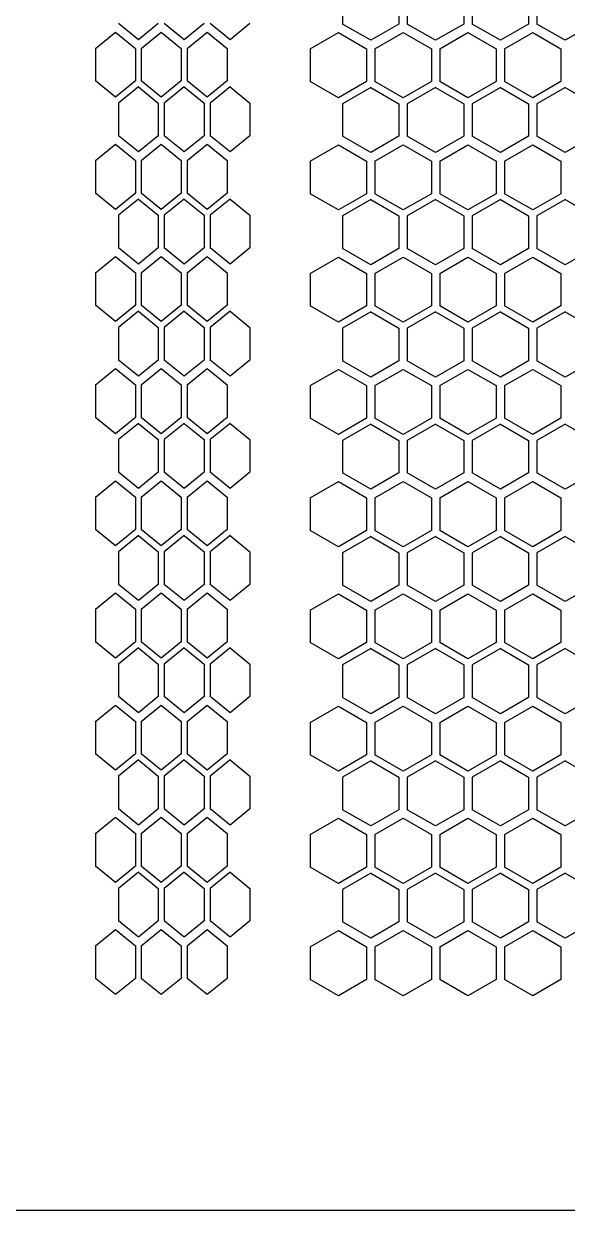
# Model space of a CAD drawing. Header units: millimetres. Extents: x 55614 to 110757, y -66981 to -47484.
# Drawn here: x 78219.4 to 78296.6, y -50499.2 to -50330.8 of the extents above; entities that cross this region are included whole.
import ezdxf

# ---------------------------------------------------------------- set-up
doc = ezdxf.new("R2010")
doc.units = ezdxf.units.MM
doc.layers.add('4215-0412-2-1_0', color=7, linetype='Continuous')
doc.layers.add('THICK', color=7, linetype='Continuous', lineweight=0)

# ---------------------------------------------------------------- blocks, each defined once
blk = doc.blocks.new('RU67I6756')
at = {"layer": '4215-0412-2-1_0', "color": 0, "linetype": 'Continuous'}
for p, q in [((24965.51, 16464.33), (24965.51, 16459.71)), ((24973.52, 16464.33), (24973.52, 16459.71)), ((24974.71, 16464.33), (24974.71, 16459.71)), ((24982.72, 16464.33), (24982.72, 16459.71)), ((24983.91, 16464.33), (24983.91, 16459.71)), ((24991.92, 16464.33), (24991.92, 16459.71)), ((24993.11, 16464.33), (24993.11, 16459.71)), ((24936.53, 16457.47), (24933.7, 16459.78)), ((24939.36, 16459.78), (24936.53, 16457.47)), ((24943.04, 16457.47), (24940.21, 16459.78)), ((24945.86, 16459.78), (24943.04, 16457.47)), ((24949.54, 16457.47), (24946.71, 16459.78)), ((24952.37, 16459.78), (24949.54, 16457.47)), ((24969.52, 16457.4), (24965.51, 16459.71)), ((24973.52, 16459.71), (24969.52, 16457.4)), ((24978.72, 16457.4), (24974.71, 16459.71)), ((24982.72, 16459.71), (24978.72, 16457.4)), ((24987.92, 16457.4), (24983.91, 16459.71)), ((24991.92, 16459.71), (24987.92, 16457.4)), ((24997.12, 16457.4), (24993.11, 16459.71)), ((25001.12, 16459.71), (24997.12, 16457.4)), ((24930.45, 16456.25), (24933.28, 16458.56)), ((24933.28, 16458.56), (24936.11, 16456.25)), ((24936.95, 16456.25), (24939.78, 16458.56)), ((24939.78, 16458.56), (24942.61, 16456.25)), ((24943.46, 16456.25), (24946.29, 16458.56)), ((24946.29, 16458.56), (24949.12, 16456.25)), ((24960.91, 16456.18), (24964.92, 16458.49)), ((24964.92, 16458.49), (24968.92, 16456.18)), ((24970.11, 16456.18), (24974.12, 16458.49)), ((24974.12, 16458.49), (24978.12, 16456.18)), ((24979.31, 16456.18), (24983.32, 16458.49)), ((24983.32, 16458.49), (24987.32, 16456.18)), ((24988.51, 16456.18), (24992.52, 16458.49)), ((24992.52, 16458.49), (24996.52, 16456.18)), ((24930.45, 16456.25), (24930.45, 16451.63)), ((24936.11, 16456.25), (24936.11, 16451.63)), ((24936.95, 16456.25), (24936.95, 16451.63)), ((24942.61, 16456.25), (24942.61, 16451.63)), ((24943.46, 16456.25), (24943.46, 16451.63)), ((24949.12, 16456.25), (24949.12, 16451.63)), ((24960.91, 16456.18), (24960.91, 16451.56)), ((24968.92, 16456.18), (24968.92, 16451.56)), ((24970.11, 16456.18), (24970.11, 16451.56)), ((24978.12, 16456.18), (24978.12, 16451.56)), ((24979.31, 16456.18), (24979.31, 16451.56)), ((24987.32, 16456.18), (24987.32, 16451.56)), ((24988.51, 16456.18), (24988.51, 16451.56)), ((24996.52, 16456.18), (24996.52, 16451.56)), ((24933.28, 16449.32), (24930.45, 16451.63)), ((24936.11, 16451.63), (24933.28, 16449.32)), ((24936.53, 16450.79), (24933.7, 16448.48)), ((24936.53, 16450.79), (24939.36, 16448.48)), ((24939.78, 16449.32), (24936.95, 16451.63)), ((24942.61, 16451.63), (24939.78, 16449.32)), ((24943.04, 16450.79), (24940.21, 16448.48)), ((24943.04, 16450.79), (24945.86, 16448.48)), ((24946.29, 16449.32), (24943.46, 16451.63)), ((24949.12, 16451.63), (24946.29, 16449.32)), ((24949.54, 16450.79), (24946.71, 16448.48)), ((24949.54, 16450.79), (24952.37, 16448.48)), ((24964.92, 16449.25), (24960.91, 16451.56)), ((24968.92, 16451.56), (24964.92, 16449.25)), ((24969.52, 16450.71), (24965.51, 16448.4)), ((24969.52, 16450.71), (24973.52, 16448.4)), ((24974.12, 16449.25), (24970.11, 16451.56)), ((24978.12, 16451.56), (24974.12, 16449.25)), ((24978.72, 16450.71), (24974.71, 16448.4)), ((24978.72, 16450.71), (24982.72, 16448.4)), ((24983.32, 16449.25), (24979.31, 16451.56)), ((24987.32, 16451.56), (24983.32, 16449.25)), ((24987.92, 16450.71), (24983.91, 16448.4)), ((24987.92, 16450.71), (24991.92, 16448.4)), ((24992.52, 16449.25), (24988.51, 16451.56)), ((24996.52, 16451.56), (24992.52, 16449.25)), ((24997.12, 16450.71), (24993.11, 16448.4)), ((24997.12, 16450.71), (25001.12, 16448.4)), ((24933.7, 16448.48), (24933.7, 16443.86)), ((24939.36, 16448.48), (24939.36, 16443.86)), ((24940.21, 16448.48), (24940.21, 16443.86)), ((24945.86, 16448.48), (24945.86, 16443.86)), ((24946.71, 16448.48), (24946.71, 16443.86)), ((24952.37, 16448.48), (24952.37, 16443.86)), ((24965.51, 16448.4), (24965.51, 16443.78)), ((24973.52, 16448.4), (24973.52, 16443.78)), ((24974.71, 16448.4), (24974.71, 16443.78)), ((24982.72, 16448.4), (24982.72, 16443.78)), ((24983.91, 16448.4), (24983.91, 16443.78)), ((24991.92, 16448.4), (24991.92, 16443.78)), ((24993.11, 16448.4), (24993.11, 16443.78)), ((24936.53, 16441.55), (24933.7, 16443.86)), ((24939.36, 16443.86), (24936.53, 16441.55)), ((24943.04, 16441.55), (24940.21, 16443.86)), ((24945.86, 16443.86), (24943.04, 16441.55)), ((24949.54, 16441.55), (24946.71, 16443.86)), ((24952.37, 16443.86), (24949.54, 16441.55)), ((24969.52, 16441.47), (24965.51, 16443.78)), ((24973.52, 16443.78), (24969.52, 16441.47)), ((24978.72, 16441.47), (24974.71, 16443.78)), ((24982.72, 16443.78), (24978.72, 16441.47)), ((24987.92, 16441.47), (24983.91, 16443.78)), ((24991.92, 16443.78), (24987.92, 16441.47)), ((24997.12, 16441.47), (24993.11, 16443.78)), ((25001.12, 16443.78), (24997.12, 16441.47)), ((24930.45, 16440.33), (24933.28, 16442.64)), ((24933.28, 16442.64), (24936.11, 16440.33)), ((24936.95, 16440.33), (24939.78, 16442.64)), ((24939.78, 16442.64), (24942.61, 16440.33)), ((24943.46, 16440.33), (24946.29, 16442.64)), ((24946.29, 16442.64), (24949.12, 16440.33)), ((24960.91, 16440.25), (24964.92, 16442.56)), ((24964.92, 16442.56), (24968.92, 16440.25)), ((24970.11, 16440.25), (24974.12, 16442.56)), ((24974.12, 16442.56), (24978.12, 16440.25)), ((24979.31, 16440.25), (24983.32, 16442.56)), ((24983.32, 16442.56), (24987.32, 16440.25)), ((24988.51, 16440.25), (24992.52, 16442.56)), ((24992.52, 16442.56), (24996.52, 16440.25)), ((24930.45, 16440.33), (24930.45, 16435.71)), ((24936.11, 16440.33), (24936.11, 16435.71)), ((24936.95, 16440.33), (24936.95, 16435.71)), ((24942.61, 16440.33), (24942.61, 16435.71)), ((24943.46, 16440.33), (24943.46, 16435.71)), ((24949.12, 16440.33), (24949.12, 16435.71)), ((24960.91, 16440.25), (24960.91, 16435.63)), ((24968.92, 16440.25), (24968.92, 16435.63)), ((24970.11, 16440.25), (24970.11, 16435.63)), ((24978.12, 16440.25), (24978.12, 16435.63)), ((24979.31, 16440.25), (24979.31, 16435.63)), ((24987.32, 16440.25), (24987.32, 16435.63)), ((24988.51, 16440.25), (24988.51, 16435.63)), ((24996.52, 16440.25), (24996.52, 16435.63)), ((24933.28, 16433.4), (24930.45, 16435.71)), ((24936.11, 16435.71), (24933.28, 16433.4)), ((24939.78, 16433.4), (24936.95, 16435.71)), ((24942.61, 16435.71), (24939.78, 16433.4)), ((24946.29, 16433.4), (24943.46, 16435.71)), ((24949.12, 16435.71), (24946.29, 16433.4)), ((24964.92, 16433.32), (24960.91, 16435.63)), ((24968.92, 16435.63), (24964.92, 16433.32)), ((24974.12, 16433.32), (24970.11, 16435.63)), ((24978.12, 16435.63), (24974.12, 16433.32)), ((24983.32, 16433.32), (24979.31, 16435.63)), ((24987.32, 16435.63), (24983.32, 16433.32)), ((24992.52, 16433.32), (24988.51, 16435.63)), ((24996.52, 16435.63), (24992.52, 16433.32)), ((24936.53, 16434.87), (24933.7, 16432.56)), ((24936.53, 16434.87), (24939.36, 16432.56)), ((24943.04, 16434.87), (24940.21, 16432.56)), ((24943.04, 16434.87), (24945.86, 16432.56)), ((24949.54, 16434.87), (24946.71, 16432.56)), ((24949.54, 16434.87), (24952.37, 16432.56)), ((24969.52, 16434.78), (24965.51, 16432.47)), ((24969.52, 16434.78), (24973.52, 16432.47)), ((24978.72, 16434.78), (24974.71, 16432.47)), ((24978.72, 16434.78), (24982.72, 16432.47)), ((24987.92, 16434.78), (24983.91, 16432.47)), ((24987.92, 16434.78), (24991.92, 16432.47)), ((24997.12, 16434.78), (24993.11, 16432.47)), ((24997.12, 16434.78), (25001.12, 16432.47)), ((24933.7, 16432.56), (24933.7, 16427.94)), ((24939.36, 16432.56), (24939.36, 16427.94)), ((24940.21, 16432.56), (24940.21, 16427.94)), ((24945.86, 16432.56), (24945.86, 16427.94)), ((24946.71, 16432.56), (24946.71, 16427.94)), ((24952.37, 16432.56), (24952.37, 16427.94)), ((24965.51, 16432.47), (24965.51, 16427.85)), ((24973.52, 16432.47), (24973.52, 16427.85)), ((24974.71, 16432.47), (24974.71, 16427.85)), ((24982.72, 16432.47), (24982.72, 16427.85)), ((24983.91, 16432.47), (24983.91, 16427.85)), ((24991.92, 16432.47), (24991.92, 16427.85)), ((24993.11, 16432.47), (24993.11, 16427.85)), ((24936.53, 16425.63), (24933.7, 16427.94)), ((24939.36, 16427.94), (24936.53, 16425.63)), ((24943.04, 16425.63), (24940.21, 16427.94)), ((24945.86, 16427.94), (24943.04, 16425.63)), ((24949.54, 16425.63), (24946.71, 16427.94)), ((24952.37, 16427.94), (24949.54, 16425.63)), ((24969.52, 16425.54), (24965.51, 16427.85)), ((24973.52, 16427.85), (24969.52, 16425.54)), ((24978.72, 16425.54), (24974.71, 16427.85)), ((24982.72, 16427.85), (24978.72, 16425.54)), ((24987.92, 16425.54), (24983.91, 16427.85)), ((24991.92, 16427.85), (24987.92, 16425.54)), ((24997.12, 16425.54), (24993.11, 16427.85)), ((25001.12, 16427.85), (24997.12, 16425.54)), ((24930.45, 16424.41), (24933.28, 16426.72)), ((24933.28, 16426.72), (24936.11, 16424.41)), ((24936.95, 16424.41), (24939.78, 16426.72)), ((24939.78, 16426.72), (24942.61, 16424.41)), ((24943.46, 16424.41), (24946.29, 16426.72)), ((24946.29, 16426.72), (24949.12, 16424.41)), ((24960.91, 16424.32), (24964.92, 16426.63)), ((24964.92, 16426.63), (24968.92, 16424.32)), ((24970.11, 16424.32), (24974.12, 16426.63)), ((24974.12, 16426.63), (24978.12, 16424.32)), ((24979.31, 16424.32), (24983.32, 16426.63)), ((24983.32, 16426.63), (24987.32, 16424.32)), ((24988.51, 16424.32), (24992.52, 16426.63)), ((24992.52, 16426.63), (24996.52, 16424.32)), ((24930.45, 16424.41), (24930.45, 16419.79)), ((24936.11, 16424.41), (24936.11, 16419.79)), ((24936.95, 16424.41), (24936.95, 16419.79)), ((24942.61, 16424.41), (24942.61, 16419.79)), ((24943.46, 16424.41), (24943.46, 16419.79)), ((24949.12, 16424.41), (24949.12, 16419.79)), ((24960.91, 16424.32), (24960.91, 16419.7)), ((24968.92, 16424.32), (24968.92, 16419.7)), ((24970.11, 16424.32), (24970.11, 16419.7)), ((24978.12, 16424.32), (24978.12, 16419.7)), ((24979.31, 16424.32), (24979.31, 16419.7)), ((24987.32, 16424.32), (24987.32, 16419.7)), ((24988.51, 16424.32), (24988.51, 16419.7)), ((24996.52, 16424.32), (24996.52, 16419.7)), ((24933.28, 16417.48), (24930.45, 16419.79)), ((24936.11, 16419.79), (24933.28, 16417.48)), ((24936.53, 16418.95), (24933.7, 16416.64)), ((24936.53, 16418.95), (24939.36, 16416.64)), ((24939.78, 16417.48), (24936.95, 16419.79)), ((24942.61, 16419.79), (24939.78, 16417.48)), ((24943.04, 16418.95), (24940.21, 16416.64)), ((24943.04, 16418.95), (24945.86, 16416.64)), ((24946.29, 16417.48), (24943.46, 16419.79)), ((24949.12, 16419.79), (24946.29, 16417.48)), ((24949.54, 16418.95), (24946.71, 16416.64)), ((24949.54, 16418.95), (24952.37, 16416.64)), ((24964.92, 16417.39), (24960.91, 16419.7)), ((24968.92, 16419.7), (24964.92, 16417.39)), ((24969.52, 16418.85), (24965.51, 16416.54)), ((24969.52, 16418.85), (24973.52, 16416.54)), ((24974.12, 16417.39), (24970.11, 16419.7)), ((24978.12, 16419.7), (24974.12, 16417.39)), ((24978.72, 16418.85), (24974.71, 16416.54)), ((24978.72, 16418.85), (24982.72, 16416.54)), ((24983.32, 16417.39), (24979.31, 16419.7)), ((24987.32, 16419.7), (24983.32, 16417.39)), ((24987.92, 16418.85), (24983.91, 16416.54)), ((24987.92, 16418.85), (24991.92, 16416.54)), ((24992.52, 16417.39), (24988.51, 16419.7)), ((24996.52, 16419.7), (24992.52, 16417.39)), ((24997.12, 16418.85), (24993.11, 16416.54)), ((24997.12, 16418.85), (25001.12, 16416.54)), ((24933.7, 16416.64), (24933.7, 16412.02)), ((24939.36, 16416.64), (24939.36, 16412.02)), ((24940.21, 16416.64), (24940.21, 16412.02)), ((24945.86, 16416.64), (24945.86, 16412.02)), ((24946.71, 16416.64), (24946.71, 16412.02)), ((24952.37, 16416.64), (24952.37, 16412.02)), ((24965.51, 16416.54), (24965.51, 16411.92)), ((24973.52, 16416.54), (24973.52, 16411.92)), ((24974.71, 16416.54), (24974.71, 16411.92)), ((24982.72, 16416.54), (24982.72, 16411.92)), ((24983.91, 16416.54), (24983.91, 16411.92)), ((24991.92, 16416.54), (24991.92, 16411.92)), ((24993.11, 16416.54), (24993.11, 16411.92)), ((24936.53, 16409.71), (24933.7, 16412.02)), ((24939.36, 16412.02), (24936.53, 16409.71)), ((24943.04, 16409.71), (24940.21, 16412.02)), ((24945.86, 16412.02), (24943.04, 16409.71)), ((24949.54, 16409.71), (24946.71, 16412.02)), ((24952.37, 16412.02), (24949.54, 16409.71)), ((24969.52, 16409.61), (24965.51, 16411.92)), ((24973.52, 16411.92), (24969.52, 16409.61)), ((24978.72, 16409.61), (24974.71, 16411.92)), ((24982.72, 16411.92), (24978.72, 16409.61)), ((24987.92, 16409.61), (24983.91, 16411.92)), ((24991.92, 16411.92), (24987.92, 16409.61)), ((24997.12, 16409.61), (24993.11, 16411.92)), ((25001.12, 16411.92), (24997.12, 16409.61)), ((24930.45, 16408.49), (24933.28, 16410.8)), ((24933.28, 16410.8), (24936.11, 16408.49)), ((24936.95, 16408.49), (24939.78, 16410.8)), ((24939.78, 16410.8), (24942.61, 16408.49)), ((24943.46, 16408.49), (24946.29, 16410.8)), ((24946.29, 16410.8), (24949.12, 16408.49)), ((24960.91, 16408.39), (24964.92, 16410.7)), ((24964.92, 16410.7), (24968.92, 16408.39)), ((24970.11, 16408.39), (24974.12, 16410.7)), ((24974.12, 16410.7), (24978.12, 16408.39)), ((24979.31, 16408.39), (24983.32, 16410.7)), ((24983.32, 16410.7), (24987.32, 16408.39)), ((24988.51, 16408.39), (24992.52, 16410.7)), ((24992.52, 16410.7), (24996.52, 16408.39)), ((24930.45, 16408.49), (24930.45, 16403.87)), ((24936.11, 16408.49), (24936.11, 16403.87)), ((24936.95, 16408.49), (24936.95, 16403.87)), ((24942.61, 16408.49), (24942.61, 16403.87)), ((24943.46, 16408.49), (24943.46, 16403.87)), ((24949.12, 16408.49), (24949.12, 16403.87)), ((24960.91, 16408.39), (24960.91, 16403.77)), ((24968.92, 16408.39), (24968.92, 16403.77)), ((24970.11, 16408.39), (24970.11, 16403.77)), ((24978.12, 16408.39), (24978.12, 16403.77)), ((24979.31, 16408.39), (24979.31, 16403.77)), ((24987.32, 16408.39), (24987.32, 16403.77)), ((24988.51, 16408.39), (24988.51, 16403.77)), ((24996.52, 16408.39), (24996.52, 16403.77)), ((24933.28, 16401.56), (24930.45, 16403.87)), ((24936.11, 16403.87), (24933.28, 16401.56)), ((24939.78, 16401.56), (24936.95, 16403.87)), ((24942.61, 16403.87), (24939.78, 16401.56)), ((24946.29, 16401.56), (24943.46, 16403.87)), ((24949.12, 16403.87), (24946.29, 16401.56)), ((24964.92, 16401.46), (24960.91, 16403.77)), ((24968.92, 16403.77), (24964.92, 16401.46)), ((24974.12, 16401.46), (24970.11, 16403.77)), ((24978.12, 16403.77), (24974.12, 16401.46)), ((24983.32, 16401.46), (24979.31, 16403.77)), ((24987.32, 16403.77), (24983.32, 16401.46)), ((24992.52, 16401.46), (24988.51, 16403.77)), ((24996.52, 16403.77), (24992.52, 16401.46)), ((24936.53, 16403.03), (24933.7, 16400.72)), ((24936.53, 16403.03), (24939.36, 16400.72)), ((24943.04, 16403.03), (24940.21, 16400.72)), ((24943.04, 16403.03), (24945.86, 16400.72)), ((24949.54, 16403.03), (24946.71, 16400.72)), ((24949.54, 16403.03), (24952.37, 16400.72)), ((24969.52, 16402.92), (24965.51, 16400.61)), ((24969.52, 16402.92), (24973.52, 16400.61)), ((24978.72, 16402.92), (24974.71, 16400.61)), ((24978.72, 16402.92), (24982.72, 16400.61)), ((24987.92, 16402.92), (24983.91, 16400.61)), ((24987.92, 16402.92), (24991.92, 16400.61)), ((24997.12, 16402.92), (24993.11, 16400.61)), ((24997.12, 16402.92), (25001.12, 16400.61)), ((24933.7, 16400.72), (24933.7, 16396.1)), ((24939.36, 16400.72), (24939.36, 16396.1)), ((24940.21, 16400.72), (24940.21, 16396.1)), ((24945.86, 16400.72), (24945.86, 16396.1)), ((24946.71, 16400.72), (24946.71, 16396.1)), ((24952.37, 16400.72), (24952.37, 16396.1)), ((24965.51, 16400.61), (24965.51, 16395.99)), ((24973.52, 16400.61), (24973.52, 16395.99)), ((24974.71, 16400.61), (24974.71, 16395.99)), ((24982.72, 16400.61), (24982.72, 16395.99)), ((24983.91, 16400.61), (24983.91, 16395.99)), ((24991.92, 16400.61), (24991.92, 16395.99)), ((24993.11, 16400.61), (24993.11, 16395.99)), ((24936.53, 16393.79), (24933.7, 16396.1)), ((24939.36, 16396.1), (24936.53, 16393.79)), ((24943.04, 16393.79), (24940.21, 16396.1)), ((24945.86, 16396.1), (24943.04, 16393.79)), ((24949.54, 16393.79), (24946.71, 16396.1)), ((24952.37, 16396.1), (24949.54, 16393.79)), ((24969.52, 16393.68), (24965.51, 16395.99)), ((24973.52, 16395.99), (24969.52, 16393.68)), ((24978.72, 16393.68), (24974.71, 16395.99)), ((24982.72, 16395.99), (24978.72, 16393.68)), ((24987.92, 16393.68), (24983.91, 16395.99)), ((24991.92, 16395.99), (24987.92, 16393.68)), ((24997.12, 16393.68), (24993.11, 16395.99)), ((25001.12, 16395.99), (24997.12, 16393.68)), ((24930.45, 16392.57), (24933.28, 16394.88)), ((24933.28, 16394.88), (24936.11, 16392.57)), ((24936.95, 16392.57), (24939.78, 16394.88)), ((24939.78, 16394.88), (24942.61, 16392.57)), ((24943.46, 16392.57), (24946.29, 16394.88)), ((24946.29, 16394.88), (24949.12, 16392.57)), ((24960.91, 16392.46), (24964.92, 16394.77)), ((24964.92, 16394.77), (24968.92, 16392.46)), ((24970.11, 16392.46), (24974.12, 16394.77)), ((24974.12, 16394.77), (24978.12, 16392.46)), ((24979.31, 16392.46), (24983.32, 16394.77)), ((24983.32, 16394.77), (24987.32, 16392.46)), ((24988.51, 16392.46), (24992.52, 16394.77)), ((24992.52, 16394.77), (24996.52, 16392.46)), ((24930.45, 16392.57), (24930.45, 16387.95)), ((24936.11, 16392.57), (24936.11, 16387.95)), ((24936.95, 16392.57), (24936.95, 16387.95)), ((24942.61, 16392.57), (24942.61, 16387.95)), ((24943.46, 16392.57), (24943.46, 16387.95)), ((24949.12, 16392.57), (24949.12, 16387.95)), ((24960.91, 16392.46), (24960.91, 16387.84)), ((24968.92, 16392.46), (24968.92, 16387.84)), ((24970.11, 16392.46), (24970.11, 16387.84)), ((24978.12, 16392.46), (24978.12, 16387.84)), ((24979.31, 16392.46), (24979.31, 16387.84)), ((24987.32, 16392.46), (24987.32, 16387.84)), ((24988.51, 16392.46), (24988.51, 16387.84)), ((24996.52, 16392.46), (24996.52, 16387.84)), ((24933.28, 16385.64), (24930.45, 16387.95)), ((24936.11, 16387.95), (24933.28, 16385.64)), ((24936.53, 16387.11), (24933.7, 16384.8)), ((24936.53, 16387.11), (24939.36, 16384.8)), ((24939.78, 16385.64), (24936.95, 16387.95)), ((24942.61, 16387.95), (24939.78, 16385.64)), ((24943.04, 16387.11), (24940.21, 16384.8)), ((24943.04, 16387.11), (24945.86, 16384.8)), ((24946.29, 16385.64), (24943.46, 16387.95)), ((24949.12, 16387.95), (24946.29, 16385.64)), ((24949.54, 16387.11), (24946.71, 16384.8)), ((24949.54, 16387.11), (24952.37, 16384.8)), ((24964.92, 16385.53), (24960.91, 16387.84)), ((24968.92, 16387.84), (24964.92, 16385.53)), ((24969.52, 16386.99), (24965.51, 16384.68)), ((24969.52, 16386.99), (24973.52, 16384.68)), ((24974.12, 16385.53), (24970.11, 16387.84)), ((24978.12, 16387.84), (24974.12, 16385.53)), ((24978.72, 16386.99), (24974.71, 16384.68)), ((24978.72, 16386.99), (24982.72, 16384.68)), ((24983.32, 16385.53), (24979.31, 16387.84)), ((24987.32, 16387.84), (24983.32, 16385.53)), ((24987.92, 16386.99), (24983.91, 16384.68)), ((24987.92, 16386.99), (24991.92, 16384.68)), ((24992.52, 16385.53), (24988.51, 16387.84)), ((24996.52, 16387.84), (24992.52, 16385.53)), ((24997.12, 16386.99), (24993.11, 16384.68)), ((24997.12, 16386.99), (25001.12, 16384.68)), ((24933.7, 16384.8), (24933.7, 16380.18)), ((24939.36, 16384.8), (24939.36, 16380.18)), ((24940.21, 16384.8), (24940.21, 16380.18)), ((24945.86, 16384.8), (24945.86, 16380.18)), ((24946.71, 16384.8), (24946.71, 16380.18)), ((24952.37, 16384.8), (24952.37, 16380.18)), ((24965.51, 16384.68), (24965.51, 16380.06)), ((24973.52, 16384.68), (24973.52, 16380.06)), ((24974.71, 16384.68), (24974.71, 16380.06)), ((24982.72, 16384.68), (24982.72, 16380.06)), ((24983.91, 16384.68), (24983.91, 16380.06)), ((24991.92, 16384.68), (24991.92, 16380.06)), ((24993.11, 16384.68), (24993.11, 16380.06)), ((24936.53, 16377.87), (24933.7, 16380.18)), ((24939.36, 16380.18), (24936.53, 16377.87)), ((24943.04, 16377.87), (24940.21, 16380.18)), ((24945.86, 16380.18), (24943.04, 16377.87)), ((24949.54, 16377.87), (24946.71, 16380.18)), ((24952.37, 16380.18), (24949.54, 16377.87)), ((24969.52, 16377.75), (24965.51, 16380.06)), ((24973.52, 16380.06), (24969.52, 16377.75)), ((24978.72, 16377.75), (24974.71, 16380.06)), ((24982.72, 16380.06), (24978.72, 16377.75)), ((24987.92, 16377.75), (24983.91, 16380.06)), ((24991.92, 16380.06), (24987.92, 16377.75)), ((24997.12, 16377.75), (24993.11, 16380.06)), ((25001.12, 16380.06), (24997.12, 16377.75)), ((24930.45, 16376.65), (24933.28, 16378.96)), ((24933.28, 16378.96), (24936.11, 16376.65)), ((24936.95, 16376.65), (24939.78, 16378.96)), ((24939.78, 16378.96), (24942.61, 16376.65)), ((24943.46, 16376.65), (24946.29, 16378.96)), ((24946.29, 16378.96), (24949.12, 16376.65)), ((24960.91, 16376.53), (24964.92, 16378.84)), ((24964.92, 16378.84), (24968.92, 16376.53)), ((24970.11, 16376.53), (24974.12, 16378.84)), ((24974.12, 16378.84), (24978.12, 16376.53)), ((24979.31, 16376.53), (24983.32, 16378.84)), ((24983.32, 16378.84), (24987.32, 16376.53)), ((24988.51, 16376.53), (24992.52, 16378.84)), ((24992.52, 16378.84), (24996.52, 16376.53)), ((24930.45, 16376.65), (24930.45, 16372.03)), ((24936.11, 16376.65), (24936.11, 16372.03)), ((24936.95, 16376.65), (24936.95, 16372.03)), ((24942.61, 16376.65), (24942.61, 16372.03)), ((24943.46, 16376.65), (24943.46, 16372.03)), ((24949.12, 16376.65), (24949.12, 16372.03)), ((24960.91, 16376.53), (24960.91, 16371.91)), ((24968.92, 16376.53), (24968.92, 16371.91)), ((24970.11, 16376.53), (24970.11, 16371.91)), ((24978.12, 16376.53), (24978.12, 16371.91)), ((24979.31, 16376.53), (24979.31, 16371.91)), ((24987.32, 16376.53), (24987.32, 16371.91)), ((24988.51, 16376.53), (24988.51, 16371.91)), ((24996.52, 16376.53), (24996.52, 16371.91)), ((24933.28, 16369.72), (24930.45, 16372.03)), ((24936.11, 16372.03), (24933.28, 16369.72)), ((24939.78, 16369.72), (24936.95, 16372.03)), ((24942.61, 16372.03), (24939.78, 16369.72)), ((24946.29, 16369.72), (24943.46, 16372.03)), ((24949.12, 16372.03), (24946.29, 16369.72)), ((24964.92, 16369.6), (24960.91, 16371.91)), ((24968.92, 16371.91), (24964.92, 16369.6)), ((24974.12, 16369.6), (24970.11, 16371.91)), ((24978.12, 16371.91), (24974.12, 16369.6)), ((24983.32, 16369.6), (24979.31, 16371.91)), ((24987.32, 16371.91), (24983.32, 16369.6)), ((24992.52, 16369.6), (24988.51, 16371.91)), ((24996.52, 16371.91), (24992.52, 16369.6)), ((24936.53, 16371.19), (24933.7, 16368.88)), ((24936.53, 16371.19), (24939.36, 16368.88)), ((24943.04, 16371.19), (24940.21, 16368.88)), ((24943.04, 16371.19), (24945.86, 16368.88)), ((24949.54, 16371.19), (24946.71, 16368.88)), ((24949.54, 16371.19), (24952.37, 16368.88)), ((24969.52, 16371.06), (24965.51, 16368.75)), ((24969.52, 16371.06), (24973.52, 16368.75)), ((24978.72, 16371.06), (24974.71, 16368.75)), ((24978.72, 16371.06), (24982.72, 16368.75)), ((24987.92, 16371.06), (24983.91, 16368.75)), ((24987.92, 16371.06), (24991.92, 16368.75)), ((24997.12, 16371.06), (24993.11, 16368.75)), ((24997.12, 16371.06), (25001.12, 16368.75)), ((24933.7, 16368.88), (24933.7, 16364.26)), ((24939.36, 16368.88), (24939.36, 16364.26)), ((24940.21, 16368.88), (24940.21, 16364.26)), ((24945.86, 16368.88), (24945.86, 16364.26)), ((24946.71, 16368.88), (24946.71, 16364.26)), ((24952.37, 16368.88), (24952.37, 16364.26)), ((24965.51, 16368.75), (24965.51, 16364.13)), ((24973.52, 16368.75), (24973.52, 16364.13)), ((24974.71, 16368.75), (24974.71, 16364.13)), ((24982.72, 16368.75), (24982.72, 16364.13)), ((24983.91, 16368.75), (24983.91, 16364.13)), ((24991.92, 16368.75), (24991.92, 16364.13)), ((24993.11, 16368.75), (24993.11, 16364.13)), ((24930.45, 16360.73), (24933.28, 16363.04)), ((24933.28, 16363.04), (24936.11, 16360.73)), ((24936.53, 16361.95), (24933.7, 16364.26)), ((24939.36, 16364.26), (24936.53, 16361.95)), ((24936.95, 16360.73), (24939.78, 16363.04)), ((24939.78, 16363.04), (24942.61, 16360.73)), ((24943.04, 16361.95), (24940.21, 16364.26)), ((24945.86, 16364.26), (24943.04, 16361.95)), ((24943.46, 16360.73), (24946.29, 16363.04)), ((24946.29, 16363.04), (24949.12, 16360.73)), ((24949.54, 16361.95), (24946.71, 16364.26)), ((24952.37, 16364.26), (24949.54, 16361.95)), ((24969.52, 16361.82), (24965.51, 16364.13)), ((24973.52, 16364.13), (24969.52, 16361.82)), ((24978.72, 16361.82), (24974.71, 16364.13)), ((24982.72, 16364.13), (24978.72, 16361.82)), ((24987.92, 16361.82), (24983.91, 16364.13)), ((24991.92, 16364.13), (24987.92, 16361.82)), ((24997.12, 16361.82), (24993.11, 16364.13)), ((25001.12, 16364.13), (24997.12, 16361.82)), ((24960.91, 16360.6), (24964.92, 16362.91)), ((24964.92, 16362.91), (24968.92, 16360.6)), ((24970.11, 16360.6), (24974.12, 16362.91)), ((24974.12, 16362.91), (24978.12, 16360.6)), ((24979.31, 16360.6), (24983.32, 16362.91)), ((24983.32, 16362.91), (24987.32, 16360.6)), ((24988.51, 16360.6), (24992.52, 16362.91)), ((24992.52, 16362.91), (24996.52, 16360.6)), ((24930.45, 16360.73), (24930.45, 16356.11)), ((24936.11, 16360.73), (24936.11, 16356.11)), ((24936.95, 16360.73), (24936.95, 16356.11)), ((24942.61, 16360.73), (24942.61, 16356.11)), ((24943.46, 16360.73), (24943.46, 16356.11)), ((24949.12, 16360.73), (24949.12, 16356.11)), ((24960.91, 16360.6), (24960.91, 16355.98)), ((24968.92, 16360.6), (24968.92, 16355.98)), ((24970.11, 16360.6), (24970.11, 16355.98)), ((24978.12, 16360.6), (24978.12, 16355.98)), ((24979.31, 16360.6), (24979.31, 16355.98)), ((24987.32, 16360.6), (24987.32, 16355.98)), ((24988.51, 16360.6), (24988.51, 16355.98)), ((24996.52, 16360.6), (24996.52, 16355.98)), ((24933.28, 16353.8), (24930.45, 16356.11)), ((24936.11, 16356.11), (24933.28, 16353.8)), ((24936.53, 16355.27), (24933.7, 16352.96)), ((24936.53, 16355.27), (24939.36, 16352.96)), ((24939.78, 16353.8), (24936.95, 16356.11)), ((24942.61, 16356.11), (24939.78, 16353.8)), ((24943.04, 16355.27), (24940.21, 16352.96)), ((24943.04, 16355.27), (24945.86, 16352.96)), ((24946.29, 16353.8), (24943.46, 16356.11)), ((24949.12, 16356.11), (24946.29, 16353.8)), ((24949.54, 16355.27), (24946.71, 16352.96)), ((24949.54, 16355.27), (24952.37, 16352.96)), ((24964.92, 16353.67), (24960.91, 16355.98)), ((24968.92, 16355.98), (24964.92, 16353.67)), ((24969.52, 16355.13), (24965.51, 16352.82)), ((24969.52, 16355.13), (24973.52, 16352.82)), ((24974.12, 16353.67), (24970.11, 16355.98)), ((24978.12, 16355.98), (24974.12, 16353.67)), ((24978.72, 16355.13), (24974.71, 16352.82)), ((24978.72, 16355.13), (24982.72, 16352.82)), ((24983.32, 16353.67), (24979.31, 16355.98)), ((24987.32, 16355.98), (24983.32, 16353.67)), ((24987.92, 16355.13), (24983.91, 16352.82)), ((24987.92, 16355.13), (24991.92, 16352.82)), ((24992.52, 16353.67), (24988.51, 16355.98)), ((24996.52, 16355.98), (24992.52, 16353.67)), ((24997.12, 16355.13), (24993.11, 16352.82)), ((24997.12, 16355.13), (25001.12, 16352.82)), ((24933.7, 16352.96), (24933.7, 16348.34)), ((24939.36, 16352.96), (24939.36, 16348.34)), ((24940.21, 16352.96), (24940.21, 16348.34)), ((24945.86, 16352.96), (24945.86, 16348.34)), ((24946.71, 16352.96), (24946.71, 16348.34)), ((24952.37, 16352.96), (24952.37, 16348.34)), ((24965.51, 16352.82), (24965.51, 16348.2)), ((24973.52, 16352.82), (24973.52, 16348.2)), ((24974.71, 16352.82), (24974.71, 16348.2)), ((24982.72, 16352.82), (24982.72, 16348.2)), ((24983.91, 16352.82), (24983.91, 16348.2)), ((24991.92, 16352.82), (24991.92, 16348.2)), ((24993.11, 16352.82), (24993.11, 16348.2)), ((24936.53, 16346.03), (24933.7, 16348.34)), ((24939.36, 16348.34), (24936.53, 16346.03)), ((24943.04, 16346.03), (24940.21, 16348.34)), ((24945.86, 16348.34), (24943.04, 16346.03)), ((24949.54, 16346.03), (24946.71, 16348.34)), ((24952.37, 16348.34), (24949.54, 16346.03)), ((24969.52, 16345.89), (24965.51, 16348.2)), ((24973.52, 16348.2), (24969.52, 16345.89)), ((24978.72, 16345.89), (24974.71, 16348.2)), ((24982.72, 16348.2), (24978.72, 16345.89)), ((24987.92, 16345.89), (24983.91, 16348.2)), ((24991.92, 16348.2), (24987.92, 16345.89)), ((24997.12, 16345.89), (24993.11, 16348.2)), ((25001.12, 16348.2), (24997.12, 16345.89)), ((24930.45, 16344.81), (24933.28, 16347.12)), ((24933.28, 16347.12), (24936.11, 16344.81)), ((24936.95, 16344.81), (24939.78, 16347.12)), ((24939.78, 16347.12), (24942.61, 16344.81)), ((24943.46, 16344.81), (24946.29, 16347.12)), ((24946.29, 16347.12), (24949.12, 16344.81)), ((24960.91, 16344.67), (24964.92, 16346.98)), ((24964.92, 16346.98), (24968.92, 16344.67)), ((24970.11, 16344.67), (24974.12, 16346.98)), ((24974.12, 16346.98), (24978.12, 16344.67)), ((24979.31, 16344.67), (24983.32, 16346.98)), ((24983.32, 16346.98), (24987.32, 16344.67)), ((24988.51, 16344.67), (24992.52, 16346.98)), ((24992.52, 16346.98), (24996.52, 16344.67)), ((24930.45, 16344.81), (24930.45, 16340.19)), ((24936.11, 16344.81), (24936.11, 16340.19)), ((24936.95, 16344.81), (24936.95, 16340.19)), ((24942.61, 16344.81), (24942.61, 16340.19)), ((24943.46, 16344.81), (24943.46, 16340.19)), ((24949.12, 16344.81), (24949.12, 16340.19)), ((24960.91, 16344.67), (24960.91, 16340.05)), ((24968.92, 16344.67), (24968.92, 16340.05)), ((24970.11, 16344.67), (24970.11, 16340.05)), ((24978.12, 16344.67), (24978.12, 16340.05)), ((24979.31, 16344.67), (24979.31, 16340.05)), ((24987.32, 16344.67), (24987.32, 16340.05)), ((24988.51, 16344.67), (24988.51, 16340.05)), ((24996.52, 16344.67), (24996.52, 16340.05)), ((24933.28, 16337.88), (24930.45, 16340.19)), ((24936.11, 16340.19), (24933.28, 16337.88)), ((24939.78, 16337.88), (24936.95, 16340.19)), ((24942.61, 16340.19), (24939.78, 16337.88)), ((24946.29, 16337.88), (24943.46, 16340.19)), ((24949.12, 16340.19), (24946.29, 16337.88)), ((24964.92, 16337.74), (24960.91, 16340.05)), ((24968.92, 16340.05), (24964.92, 16337.74)), ((24974.12, 16337.74), (24970.11, 16340.05)), ((24978.12, 16340.05), (24974.12, 16337.74)), ((24983.32, 16337.74), (24979.31, 16340.05)), ((24987.32, 16340.05), (24983.32, 16337.74)), ((24992.52, 16337.74), (24988.51, 16340.05)), ((24996.52, 16340.05), (24992.52, 16337.74)), ((24936.53, 16339.35), (24933.7, 16337.04)), ((24936.53, 16339.35), (24939.36, 16337.04)), ((24943.04, 16339.35), (24940.21, 16337.04)), ((24943.04, 16339.35), (24945.86, 16337.04)), ((24949.54, 16339.35), (24946.71, 16337.04)), ((24949.54, 16339.35), (24952.37, 16337.04)), ((24969.52, 16339.2), (24965.51, 16336.89)), ((24969.52, 16339.2), (24973.52, 16336.89)), ((24978.72, 16339.2), (24974.71, 16336.89)), ((24978.72, 16339.2), (24982.72, 16336.89)), ((24987.92, 16339.2), (24983.91, 16336.89)), ((24987.92, 16339.2), (24991.92, 16336.89)), ((24997.12, 16339.2), (24993.11, 16336.89)), ((24997.12, 16339.2), (25001.12, 16336.89)), ((24933.7, 16337.04), (24933.7, 16332.42)), ((24939.36, 16337.04), (24939.36, 16332.42)), ((24940.21, 16337.04), (24940.21, 16332.42)), ((24945.86, 16337.04), (24945.86, 16332.42)), ((24946.71, 16337.04), (24946.71, 16332.42)), ((24952.37, 16337.04), (24952.37, 16332.42)), ((24965.51, 16336.89), (24965.51, 16332.27)), ((24973.52, 16336.89), (24973.52, 16332.27)), ((24974.71, 16336.89), (24974.71, 16332.27)), ((24982.72, 16336.89), (24982.72, 16332.27)), ((24983.91, 16336.89), (24983.91, 16332.27)), ((24991.92, 16336.89), (24991.92, 16332.27)), ((24993.11, 16336.89), (24993.11, 16332.27)), ((24930.45, 16328.89), (24933.28, 16331.2)), ((24933.28, 16331.2), (24936.11, 16328.89)), ((24936.53, 16330.11), (24933.7, 16332.42)), ((24939.36, 16332.42), (24936.53, 16330.11)), ((24936.95, 16328.89), (24939.78, 16331.2)), ((24939.78, 16331.2), (24942.61, 16328.89)), ((24943.04, 16330.11), (24940.21, 16332.42)), ((24945.86, 16332.42), (24943.04, 16330.11)), ((24943.46, 16328.89), (24946.29, 16331.2)), ((24946.29, 16331.2), (24949.12, 16328.89)), ((24949.54, 16330.11), (24946.71, 16332.42)), ((24952.37, 16332.42), (24949.54, 16330.11)), ((24960.91, 16328.74), (24964.92, 16331.05)), ((24964.92, 16331.05), (24968.92, 16328.74)), ((24969.52, 16329.96), (24965.51, 16332.27)), ((24973.52, 16332.27), (24969.52, 16329.96)), ((24970.11, 16328.74), (24974.12, 16331.05)), ((24974.12, 16331.05), (24978.12, 16328.74)), ((24978.72, 16329.96), (24974.71, 16332.27)), ((24982.72, 16332.27), (24978.72, 16329.96)), ((24979.31, 16328.74), (24983.32, 16331.05)), ((24983.32, 16331.05), (24987.32, 16328.74)), ((24987.92, 16329.96), (24983.91, 16332.27)), ((24991.92, 16332.27), (24987.92, 16329.96)), ((24988.51, 16328.74), (24992.52, 16331.05)), ((24992.52, 16331.05), (24996.52, 16328.74)), ((24997.12, 16329.96), (24993.11, 16332.27)), ((25001.12, 16332.27), (24997.12, 16329.96)), ((24930.45, 16328.89), (24930.45, 16324.27)), ((24936.11, 16328.89), (24936.11, 16324.27)), ((24936.95, 16328.89), (24936.95, 16324.27)), ((24942.61, 16328.89), (24942.61, 16324.27)), ((24943.46, 16328.89), (24943.46, 16324.27)), ((24949.12, 16328.89), (24949.12, 16324.27)), ((24960.91, 16328.74), (24960.91, 16324.12)), ((24968.92, 16328.74), (24968.92, 16324.12)), ((24970.11, 16328.74), (24970.11, 16324.12)), ((24978.12, 16328.74), (24978.12, 16324.12)), ((24979.31, 16328.74), (24979.31, 16324.12)), ((24987.32, 16328.74), (24987.32, 16324.12)), ((24988.51, 16328.74), (24988.51, 16324.12)), ((24996.52, 16328.74), (24996.52, 16324.12)), ((24933.28, 16321.96), (24930.45, 16324.27)), ((24936.11, 16324.27), (24933.28, 16321.96)), ((24939.78, 16321.96), (24936.95, 16324.27)), ((24942.61, 16324.27), (24939.78, 16321.96)), ((24946.29, 16321.96), (24943.46, 16324.27)), ((24949.12, 16324.27), (24946.29, 16321.96)), ((24964.92, 16321.81), (24960.91, 16324.12)), ((24968.92, 16324.12), (24964.92, 16321.81)), ((24974.12, 16321.81), (24970.11, 16324.12)), ((24978.12, 16324.12), (24974.12, 16321.81)), ((24983.32, 16321.81), (24979.31, 16324.12)), ((24987.32, 16324.12), (24983.32, 16321.81)), ((24992.52, 16321.81), (24988.51, 16324.12)), ((24996.52, 16324.12), (24992.52, 16321.81)), ((24398.98, 16291.35), (25089.13, 16291.35))]:
    blk.add_line(p, q, dxfattribs=at)

msp = doc.modelspace()

# ---------------------------------------------------------------- block references
at = {"layer": 'THICK', "lineweight": -3}
msp.add_blockref('RU67I6756', (53299.141, -66790.529), dxfattribs=at)

doc.saveas('drawing.dxf')
